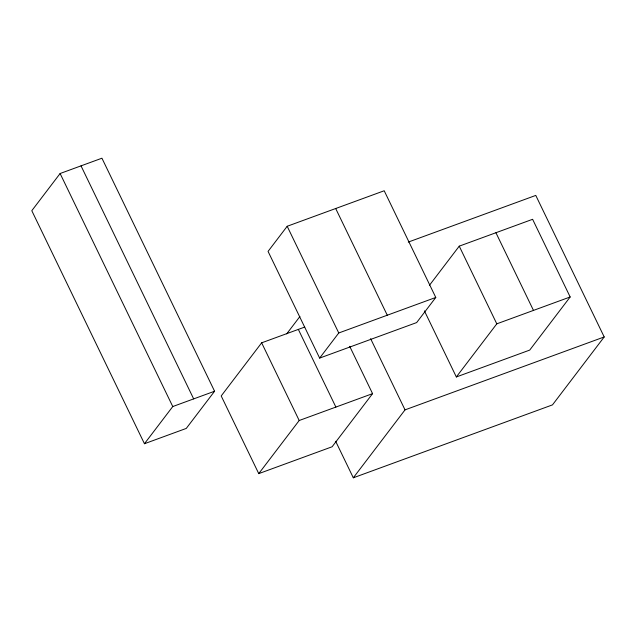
<?xml version="1.0" encoding="UTF-8"?>
<svg xmlns="http://www.w3.org/2000/svg" width="636" height="636" viewBox="0 0 636 636"><rect width="100%" height="100%" fill="white"/><g stroke="black" fill="none" stroke-linecap="round" stroke-linejoin="round"><path stroke-width="0.95" d="M60.11 173.517L31.8 210.699L144.452 443.729L186.269 428.418L214.586 391.235L101.935 158.205L60.11 173.517L172.761 406.547L144.452 443.729M287.186 226.273L268.058 251.395L319.638 358.092L416.652 322.579L435.779 297.457L384.2 190.76L287.186 226.273L338.765 332.978L319.638 358.092M304.755 327.055L261.65 342.828L221.201 395.95L258.757 473.629L332.119 446.766L372.569 393.644L349.697 346.326M286.693 333.876L299.922 316.505M258.757 473.629L299.198 420.507L372.569 393.644M429.507 285.214L459.24 246.156L532.61 219.301L570.166 296.972L529.716 350.094L456.346 376.957L424.411 310.885M335.665 441.297L353.314 477.795L405.029 409.87L604.2 336.953L535.774 195.411L408.272 242.085M456.346 376.957L496.796 323.835L570.166 296.972M604.2 336.953L552.485 404.878L353.314 477.795M338.765 332.978L435.779 297.457M172.761 406.547L214.586 391.235M495.929 232.728L533.477 310.408M459.24 246.156L496.796 323.835M335.689 208.521L387.276 315.218M370.605 338.654L405.029 409.87M298.332 329.4L335.887 407.08M261.65 342.828L299.198 420.507M81.018 165.861L193.67 398.891"/></g></svg>
